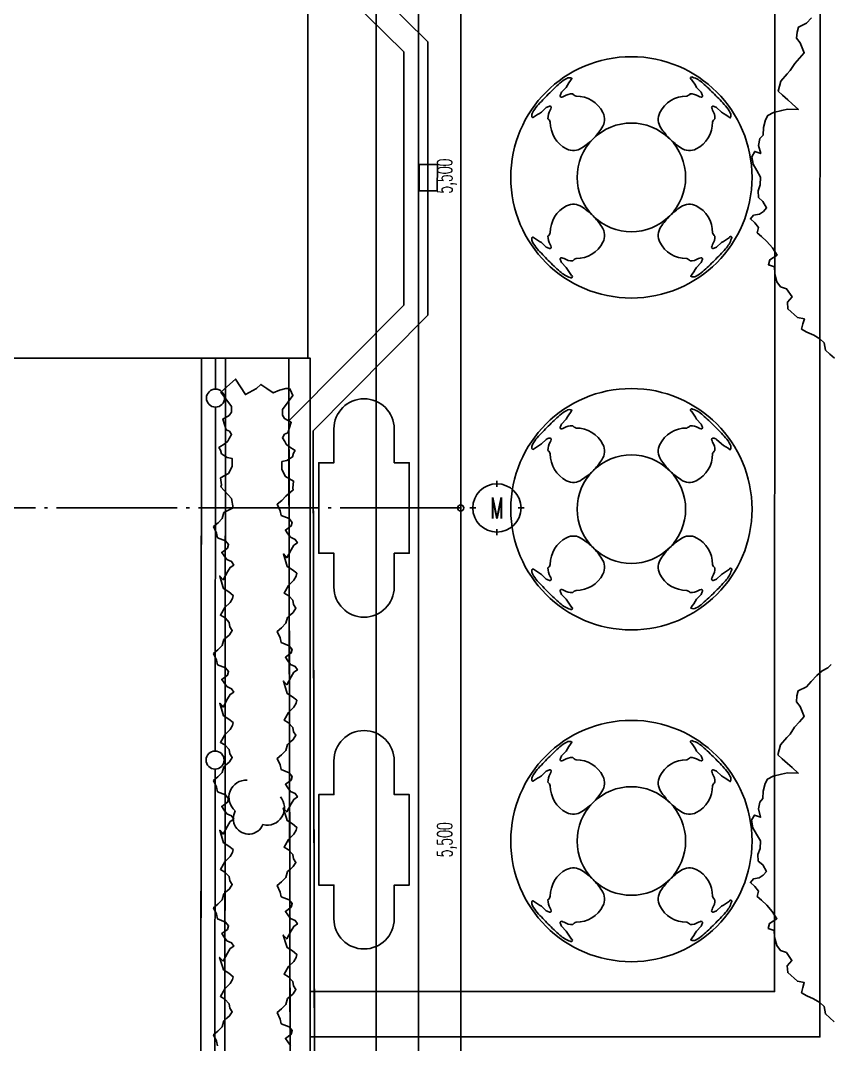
# Model space of a CAD drawing. Header units: millimetres. Extents: x -67913 to 128525, y -54442 to 63422.
# Drawn here: x 34050 to 40766, y 7203 to 15690 of the extents above; entities that cross this region are included whole.
import ezdxf
from ezdxf import colors
from ezdxf.entities.mleader import LeaderData, LeaderLine
from ezdxf.enums import TextEntityAlignment as Align
from ezdxf.math import Vec2, Vec3

# ---------------------------------------------------------------- set-up
doc = ezdxf.new("R2010")
doc.units = ezdxf.units.MM
doc.header["$LTSCALE"] = 500
doc.header["$PDMODE"] = 35
doc.linetypes.add('AXIS', pattern=[2.35, 2, -0.15, 0.05, -0.15])
doc.layers.get('0').update_dxf_attribs({"plot": 0})
for name, color, linetype in [('020KijnSn', 1, 'AXIS'), ('030KijnSp', 8, 'Continuous'), ('040KijunF', 7, 'Continuous'), ('090Gaikou', 5, 'Continuous'), ('292Kigo', 8, 'Continuous'), ('390Kigo', 8, 'Continuous')]:
    doc.layers.add(name, color=color, linetype=linetype)
doc.layers.add('HOJO', color=211, linetype='Continuous', plot=False)
doc.styles.add('Annotative', font='simplex.shx', dxfattribs={"width": 0.7, "bigfont": 'extfont2.shx'})
doc.styles.add('Dim', font='simplex.shx', dxfattribs={"width": 0.6, "bigfont": 'extfont2.shx'})
doc.styles.get("Standard").update_dxf_attribs({"font": 'simplex.shx', "width": 0.7, "bigfont": 'extfont2.shx'})
doc.dimstyles.new('PRO1-50', dxfattribs={"dimscale": 50, "dimtxt": 2.5, "dimasz": 1, "dimexe": 0.5, "dimexo": 0.5, "dimgap": 0.8, "dimtad": 1, "dimdec": 3, "dimdsep": 46, "dimlunit": 6, "dimtxsty": 'Dim', "dimblk": 'ORIGIN', "dimcen": 0, "dimadec": 3, "dimazin": 2, "dimtfac": 1, "dimtdec": 3, "dimtix": 1, "dimtmove": 2, "dimatfit": 3, "dimldrblk": 'ORIGIN', "dimfxl": 0, "dimarcsym": 0})

# ---------------------------------------------------------------- blocks, each defined once
blk = doc.blocks.new('通り芯記号')
at = {"layer": '040KijunF'}
for p, q in [((0, 3.5), (0, 4.5)), ((-4.5, 0), (-3.5, 0)), ((3.5, 0), (4.5, 0)), ((0, -4.5), (0, -3.5))]:
    blk.add_line(p, q, dxfattribs=at)
blk.add_circle((0, 0), 4, dxfattribs=at)
at = {"layer": '040KijunF', "width": 0.6}
blk.add_attdef('通り芯符号', text='', height=3.5, dxfattribs=at).set_placement((0, 0), align=Align.MIDDLE)
blk = doc.blocks.new('_Origin')
at = {"color": 0, "linetype": 'ByBlock', "lineweight": -2}
blk.add_line((0, 0), (-1, 0), dxfattribs=at)
blk.add_circle((0, 0), 0.5, dxfattribs=at)
blk = doc.blocks.new('*D131')
at = {"layer": '030KijnSp', "color": 0, "lineweight": -2, "transparency": 16777216}
blk.add_line((37700, 6200), (37700, 11600), dxfattribs=at)
at = {"layer": 'Defpoints', "color": 0, "transparency": 16777216}
for p in [(37700, 11650), (37700, 11650), (37700, 6150)]:
    blk.add_point(p, dxfattribs=at)
at = {"layer": '030KijnSp', "color": 0, "lineweight": -2, "transparency": 16777216, "xscale": 50, "yscale": 50, "zscale": 50}
for p, rotation in [((37700, 11650), 90), ((37700, 6150), 270)]:
    blk.add_blockref('_Origin', p, dxfattribs=dict(at, rotation=rotation))
at = {"layer": '030KijnSp', "color": 0, "transparency": 16777216, "insert": (37585.6, 8900), "char_height": 125, "attachment_point": 5, "rotation": 90, "style": 'Dim'}
blk.add_mtext('5,500', dxfattribs=at)
blk = doc.blocks.new('*D132')
at = {"layer": '030KijnSp', "color": 0, "lineweight": -2, "transparency": 16777216}
blk.add_line((37700, 11700), (37700, 17100), dxfattribs=at)
at = {"layer": 'Defpoints', "color": 0, "transparency": 16777216}
for p in [(37700, 17150), (37700, 17150), (37700, 11650)]:
    blk.add_point(p, dxfattribs=at)
at = {"layer": '030KijnSp', "color": 0, "lineweight": -2, "transparency": 16777216, "xscale": 50, "yscale": 50, "zscale": 50}
for p, rotation in [((37700, 17150), 90), ((37700, 11650), 270)]:
    blk.add_blockref('_Origin', p, dxfattribs=dict(at, rotation=rotation))
at = {"layer": '030KijnSp', "color": 0, "transparency": 16777216, "insert": (37585.6, 14400), "char_height": 125, "attachment_point": 5, "rotation": 90, "style": 'Dim'}
blk.add_mtext('5,500', dxfattribs=at)
blk = doc.blocks.new('建具記号')
at = {"color": 0, "linetype": 'ByBlock', "lineweight": -2, "transparency": 16777216}
for p, q in [((-5.29, 1.5), (5.29, 1.5)), ((-5.29, -1.5), (5.29, -1.5))]:
    blk.add_line(p, q, dxfattribs=at)
at = {"color": 7, "linetype": 'ByBlock', "lineweight": -2, "transparency": 16777216}
blk.add_circle((0, 0), 5.5, dxfattribs=at)
at = {"color": 0, "linetype": 'ByBlock', "lineweight": -2, "transparency": 16777216, "width": 0.6}
for tag, height, p in [('建具寸法・高さH', 1.9, (0, 3.5)), ('建具番号', 2, (0, 0)), ('基準高さから建具下枠の上端までの高さ', 1.9, (0, -3.5)), ('特記事項（電気錠等）', 1.9, (0, -7))]:
    blk.add_attdef(tag, text='', height=height, dxfattribs=at).set_placement(p, align=Align.MIDDLE)

msp = doc.modelspace()

# ---------------------------------------------------------------- linework, layer by layer
at = {"layer": '020KijnSn'}
msp.add_line((37700, 11650), (-4700, 11650), dxfattribs=at)
at = {"layer": '090Gaikou'}
for p, q in [((36468.4159, 16458.4838), (37427.5167, 15512.8231)), ((36268.562, 16374.669), (37227.5503, 15429.1194)), ((37427.5167, 15512.8231), (37428.4235, 13248.0522)), ((37227.5503, 15429.1194), (37228.3903, 13330.4939)), ((37355.9024, 14277.5963), (37356.4693, 14497.5954)), ((37356.4693, 14497.5954), (37506.469, 14497.2089)), ((37506.469, 14497.2089), (37505.9016, 14277.2097)), ((37505.9016, 14277.2097), (37355.9024, 14277.5963)), ((37228.3903, 13330.4939), (36275.678, 12371.7808)), ((37428.4235, 13248.0522), (36475.673, 12289.3006)), ((35536.1186, -2570.7529), (35550.2858, 12890.5459)), ((35536.1186, -2570.7529), (35550.2858, 12890.5459)), ((35667.3359, 12890.5201), (35667.0506, 12635.7444)), ((35736.3033, -2369.5023), (35750.2859, 12890.5018)), ((35666.8827, 12485.7445), (35663.6908, 9635.7461)), ((36275.678, 12371.7808), (36275.5035, 12371.6052)), ((36275.5035, 12371.6052), (36289.8732, 5371.6997)), ((36475.673, 12289.3006), (36489.7015, 5455.5397)), ((35663.5226, 9485.7464), (35660.3309, 6635.7483)), ((36451.569, 7642.8471), (36451.4863, 7267.8471))]:
    msp.add_line(p, q, dxfattribs=at)
for points in [[(40680.8393, 21511.9151), (40677.6988, 7266.9155), (36452.6989, 7267.847), (36450.9892, -487.1529), (39675.9891, -487.8639), (39675.9621, -610.3639), (39675.439, -2982.8638), (40680.439, -2983.0854), (40680.2736, -3733.0854), (43925.2736, -3733.8008), (43925.989, -488.8009), (41675.989, -488.3048), (41676.4862, 1766.6951), (43926.4861, 1766.1991), (43928.4141, 10511.1989), (41678.4142, 10511.6949), (41678.9113, 12766.6949), (43928.9113, 12766.1988), (43929.6267, 16011.1987)], [(37554.1038, 19140.1043), (37554.6268, 21512.6042), (40679.6268, 21511.9153), (40676.4862, 7266.9156), (36451.4863, 7267.8471), (36451.5409, 7515.3471), (36451.569, 7642.8471), (40301.5689, 7641.9983), (40303.3872, 15889.4981), (37553.3873, 15890.1044), (37553.8282, 17890.1043), (36453.8282, 17890.3468), (36454.1038, 19140.3468), (37554.1038, 19140.1043)], [(40798.3353, 12891.2985), (40761.5823, 12923.8598), (40724.8256, 12956.4243), (40714.1327, 13018.4152), (40677.3772, 13050.9787), (40626.7732, 13082.7151), (40569.6229, 13107.0723), (40526.352, 13132.262), (40537.7109, 13174.7161), (40549.0659, 13217.1389), (40492.7793, 13227.652), (40411.9129, 13299.2955), (40408.5642, 13354.745), (40447.64, 13398.8511), (40401.8447, 13465.6507), (40352.0809, 13483.5116), (40321.8382, 13523.4361), (40303.7712, 13591.9079), (40300.4126, 13647.351), (40250.6402, 13665.2218), (40261.9877, 13707.6361), (40322.2837, 13746.0882), (40283.8492, 13806.3796), (40238.91, 13859.307), (40194.7991, 13898.387), (40158.0461, 13930.9484), (40169.4146, 13973.3766), (40139.1461, 14013.2891), (40102.3931, 14045.8505), (40128.4432, 14075.2541), (40176.5451, 14085.1232), (40209.9569, 14108.0222), (40236.007, 14137.4258), (40204.9252, 14191.1878), (40168.1612, 14223.7588), (40164.804, 14279.2181), (40182.6741, 14328.9825), (40185.8165, 14391.8101), (40154.7445, 14445.5807), (40123.6838, 14499.3566), (40112.9736, 14561.328), (40138.1831, 14604.5748), (40187.9373, 14586.7202), (40169.8899, 14655.1921), (40180.4293, 14711.4837), (40206.488, 14740.8971), (40209.6141, 14803.7087), (40226.6404, 14867.3321), (40245.3449, 14903.261), (40292.6127, 14926.9978), (40361.0969, 14945.0495), (40409.1989, 14954.9163), (40499.714, 14953.4345), (40448.2671, 14999.0139), (40411.5019, 15031.586), (40367.408, 15070.6509), (40330.6367, 15103.2284), (40341.9672, 15145.6186), (40353.3331, 15188.0513), (40405.442, 15246.8683), (40431.5019, 15276.2829), (40469.7401, 15334.2576), (40508.7921, 15378.3369), (40547.8765, 15422.4527), (40515.1193, 15503.9762), (40484.8733, 15543.8602), (40488.8562, 15592.7905), (40500.2207, 15635.2461), (40567.8566, 15667.1542), (40606.941, 15711.27)], [(36475.673, 12289.3006), (36489.7015, 5455.5397), (37426.3285, 4532.0378), (37426.5454, 2237.308), (36480.1751, 1293.2634), (36473.1092, -2564.9173), (35536.1186, -2570.7529), (35550.2858, 12890.5459)], [(36289.1835, 7194.5433), (36267.6745, 7224.6827), (36246.7455, 7254.0092), (36293.1899, 7288.9961), (36302.7252, 7318.6547), (36278.3084, 7349.4089), (36211.6994, 7375.5709), (36202.0215, 7414.2023), (36178.4815, 7468.2362), (36215.262, 7498.5304), (36249.4336, 7534.8293), (36263.7589, 7583.9237), (36287.7818, 7604.5909), (36310.9772, 7624.5461), (36333.2617, 7659.7086), (36314.425, 7689.8412), (36306.8213, 7725.7811), (36273.342, 7763.8374), (36235.2452, 7785.5886), (36272.416, 7848.798), (36316.4537, 7892.3573), (36334.8055, 7925.5335), (36339.9615, 7949.7067), (36305.8395, 7978.9137), (36260.3817, 8006.7098), (36254.8137, 8025.1526), (36229.2445, 8109.8446), (36257.4738, 8078.2994), (36295.4035, 8145.0464), (36316.5066, 8182.1827), (36346.5351, 8202.249), (36327.7449, 8230.3677), (36289.2498, 8247.6004), (36267.7408, 8277.7398), (36246.8118, 8307.0663), (36293.2563, 8342.0532), (36302.7915, 8371.7118), (36278.3747, 8402.4659), (36211.7657, 8428.6279), (36202.0878, 8467.2593), (36178.5478, 8521.2932), (36215.3283, 8551.5874), (36249.4999, 8587.8864), (36263.8253, 8636.9807), (36287.8482, 8657.6479), (36311.0436, 8677.6032), (36333.328, 8712.7656), (36314.4913, 8742.8982), (36306.8876, 8778.8381), (36273.4083, 8816.8944), (36235.3115, 8838.6456), (36272.4823, 8901.8551), (36316.52, 8945.4144), (36334.8718, 8978.5905), (36340.0278, 9002.7637), (36305.9058, 9031.9708), (36260.4481, 9059.7669), (36254.88, 9078.2096), (36229.3108, 9162.9016), (36257.5401, 9131.3564), (36295.4698, 9198.1034), (36316.5729, 9235.2397), (36346.6014, 9255.306), (36327.8112, 9283.4248), (36289.3161, 9300.6574), (36267.8071, 9330.7968), (36246.8781, 9360.1233), (36293.3226, 9395.1102), (36302.8578, 9424.7688), (36278.441, 9455.523), (36211.8321, 9481.685), (36202.1541, 9520.3164), (36178.6141, 9574.3503), (36215.3946, 9604.6445), (36249.5662, 9640.9434), (36263.8916, 9690.0378), (36287.9145, 9710.705), (36311.1099, 9730.6602), (36333.3943, 9765.8227), (36314.5576, 9795.9553), (36306.9539, 9831.8952), (36273.4746, 9869.9515), (36235.3778, 9891.7027), (36272.5486, 9954.9121), (36316.5863, 9998.4714), (36334.9382, 10031.6476), (36340.0942, 10055.8208), (36305.9721, 10085.0278), (36260.5144, 10112.8239), (36254.9463, 10131.2667), (36229.3771, 10215.9587), (36257.6064, 10184.4135), (36295.5361, 10251.1605), (36316.6392, 10288.2968), (36346.6677, 10308.3631), (36327.8776, 10336.4818), (36289.3824, 10353.7145), (36267.8734, 10383.8539), (36246.9444, 10413.1804), (36293.3889, 10448.1673), (36302.9241, 10477.8259), (36278.5073, 10508.58), (36211.8984, 10534.742), (36202.2204, 10573.3734), (36178.6804, 10627.4073), (36215.4609, 10657.7015), (36249.6325, 10694.0005), (36263.9579, 10743.0948), (36287.9808, 10763.762), (36311.1762, 10783.7173), (36333.4606, 10818.8797), (36314.6239, 10849.0123), (36307.0203, 10884.9522), (36273.5409, 10923.0085), (36235.4441, 10944.7598), (36272.6149, 11007.9692), (36316.6526, 11051.5285), (36335.0045, 11084.7046), (36340.1605, 11108.8778), (36306.0384, 11138.0849), (36260.5807, 11165.881), (36255.0126, 11184.3237), (36229.4434, 11269.0157), (36257.6727, 11237.4705), (36295.6024, 11304.2175), (36316.7056, 11341.3538), (36346.734, 11361.4201), (36327.9439, 11389.5389), (36289.4488, 11406.7715), (36267.9397, 11436.9109), (36247.0107, 11466.2374), (36293.4552, 11501.2243), (36302.9904, 11530.8829), (36278.5736, 11561.6371), (36211.9647, 11587.7991), (36202.2867, 11626.4305), (36178.7467, 11680.4644), (36215.5272, 11710.7586), (36249.6988, 11747.0575), (36311.7683, 11799.8091), (36307.4049, 11815.172), (36314.1791, 11873.2664), (36247.8626, 11909.8698), (36217.7252, 11967.6025), (36217.4485, 12034.9963), (36257.9162, 12042.4158), (36289.227, 12062.6282), (36305.0869, 12072.8664), (36313.0105, 12104.2359), (36327.1398, 12125.0913), (36276.0901, 12159.6769), (36253.7191, 12178.4167), (36241.048, 12199.4605), (36221.2543, 12232.3332), (36239.5306, 12260.2942), (36266.8927, 12271.6465), (36294.6419, 12360.7741), (36239.459, 12391.2946), (36221.5371, 12418.7313), (36221.3444, 12465.6587), (36308.6653, 12581.1299), (36286.2463, 12631.7379), (36279.4234, 12640.0218), (36250.3492, 12639.9739), (36198.8614, 12626.4376), (36146.0251, 12603.5419), (36093.6177, 12639.7157), (36043.2991, 12674.4477), (36006.693, 12639.5725), (35915.185, 12589.8586), (35832.8291, 12717.8861), (35711.7111, 12609.5062), (35799.4005, 12491.7635), (35799.4005, 12444.8357), (35781.5914, 12417.3256), (35726.5343, 12386.5789), (35754.6492, 12297.5659), (35782.0577, 12286.3261), (35800.4486, 12258.4403), (35780.79, 12225.4866), (35768.2054, 12204.391), (35745.9116, 12185.5595), (35695.0043, 12150.7646), (35709.219, 12129.9674), (35717.2714, 12098.6306), (35733.1732, 12088.4576), (35764.5667, 12068.374), (35805.0646, 12061.1207), (35805.0646, 11993.7263), (35775.1644, 11935.8704), (35708.9988, 11898.995), (35716.0114, 11840.9289), (35711.7111, 11825.5483), (35798.792, 11728.2326), (35812.1116, 11651.8445), (35736.2028, 11611.9979), (35721.8774, 11562.9035), (35687.7058, 11526.6046), (35650.9253, 11496.3104), (35674.4653, 11442.2765), (35684.1433, 11403.6451), (35750.7522, 11377.4831), (35775.169, 11346.7289), (35765.6338, 11317.0704), (35719.1893, 11282.0835), (35740.1183, 11252.7569), (35761.6274, 11222.6176), (35800.1225, 11205.3849), (35818.9126, 11177.2661), (35788.8842, 11157.1999), (35767.781, 11120.0636), (35729.8513, 11053.3165), (35701.622, 11084.8618), (35727.1912, 11000.1697), (35732.7593, 10981.727), (35778.217, 10953.9309), (35812.3391, 10924.7238), (35807.1831, 10900.5506), (35788.8312, 10867.3745), (35744.7935, 10823.8152), (35707.6227, 10760.6058), (35745.7195, 10738.8546), (35779.1988, 10700.7983), (35786.8025, 10664.8583), (35805.6392, 10634.7258), (35783.3548, 10599.5633), (35760.1594, 10579.608), (35736.1365, 10558.9409), (35721.8111, 10509.8465), (35687.6395, 10473.5476), (35650.859, 10443.2533), (35674.399, 10389.2195), (35684.077, 10350.5881), (35750.6859, 10324.4261), (35775.1027, 10293.6719), (35765.5675, 10264.0133), (35719.123, 10229.0264), (35740.052, 10199.6999), (35761.561, 10169.5605), (35800.0561, 10152.3279), (35818.8463, 10124.2091), (35788.8178, 10104.1428), (35767.7147, 10067.0065), (35729.785, 10000.2595), (35701.5557, 10031.8047), (35727.1249, 9947.1127), (35732.693, 9928.6699), (35778.1507, 9900.8739), (35812.2728, 9871.6668), (35807.1168, 9847.4936), (35788.7649, 9814.3175), (35744.7272, 9770.7581), (35707.5564, 9707.5487), (35745.6532, 9685.7975), (35779.1325, 9647.7412), (35786.7362, 9611.8013), (35805.5729, 9581.6687), (35783.2885, 9546.5063), (35760.0931, 9526.551), (35736.0702, 9505.8838), (35721.7448, 9456.7894), (35687.5732, 9420.4905), (35650.7927, 9390.1963), (35674.3327, 9336.1624), (35684.0106, 9297.531), (35750.6196, 9271.369), (35775.0364, 9240.6148), (35765.5012, 9210.9563), (35719.0567, 9175.9694), (35739.9857, 9146.6428), (35761.4947, 9116.5035), (35799.9898, 9099.2708), (35818.78, 9071.152), (35788.7515, 9051.0858), (35767.6484, 9013.9495), (35729.7187, 8947.2024), (35701.4894, 8978.7477), (35727.0586, 8894.0556), (35732.6266, 8875.6129), (35778.0844, 8847.8168), (35812.2064, 8818.6097), (35807.0504, 8794.4365), (35788.6986, 8761.2604), (35744.6609, 8717.7011), (35707.4901, 8654.4917), (35745.5869, 8632.7405), (35779.0662, 8594.6842), (35786.6699, 8558.7442), (35805.5066, 8528.6117), (35783.2221, 8493.4492), (35760.0267, 8473.4939), (35736.0039, 8452.8268), (35721.6785, 8403.7324), (35687.5069, 8367.4335), (35650.7264, 8337.1392), (35674.2664, 8283.1054), (35683.9443, 8244.474), (35750.5533, 8218.312), (35774.9701, 8187.5578), (35765.4349, 8157.8992), (35718.9904, 8122.9123), (35739.9194, 8093.5858), (35761.4284, 8063.4464), (35799.9235, 8046.2138), (35818.7137, 8018.095), (35788.6852, 7998.0287), (35767.5821, 7960.8924), (35729.6524, 7894.1454), (35701.423, 7925.6906), (35726.9923, 7840.9986), (35732.5603, 7822.5558), (35778.0181, 7794.7598), (35812.1401, 7765.5527), (35806.9841, 7741.3795), (35788.6323, 7708.2034), (35744.5946, 7664.644), (35707.4238, 7601.4346), (35745.5206, 7579.6834), (35778.9999, 7541.6271), (35786.6036, 7505.6872), (35805.4403, 7475.5546), (35783.1558, 7440.3922), (35759.9604, 7420.4369), (35735.9375, 7399.7697), (35721.6122, 7350.6753), (35687.4406, 7314.3764), (35650.6601, 7284.0822), (35674.2001, 7230.0483), (35683.878, 7191.4169)], [(36275.678, 12371.7808), (36275.5035, 12371.6052), (36289.8732, 5371.6997), (37226.3365, 4448.3597), (37226.5374, 2320.2871), (36280.327, 1376.4021), (36273.4728, -2366.1568), (35736.3033, -2369.5023)], [(40797.1228, 7391.2986), (40760.3697, 7423.8599), (40723.6131, 7456.4245), (40712.9201, 7518.4154), (40676.1647, 7550.9788), (40625.5606, 7582.7152), (40568.4103, 7607.0724), (40525.1394, 7632.2621), (40536.4983, 7674.7162), (40547.8533, 7717.139), (40491.5667, 7727.6521), (40410.7003, 7799.2957), (40407.3517, 7854.7452), (40446.4274, 7898.8512), (40400.6321, 7965.6508), (40350.8683, 7983.5117), (40320.6257, 8023.4362), (40302.5587, 8091.908), (40299.2001, 8147.3511), (40249.4276, 8165.2219), (40260.7751, 8207.6362), (40321.0712, 8246.0883), (40282.6366, 8306.3797), (40237.6975, 8359.3071), (40193.5865, 8398.3872), (40156.8335, 8430.9485), (40168.202, 8473.3767), (40137.9336, 8513.2893), (40101.1805, 8545.8506), (40127.2307, 8575.2542), (40175.3325, 8585.1234), (40208.7443, 8608.0223), (40234.7944, 8637.426), (40203.7127, 8691.1879), (40166.9487, 8723.759), (40163.5914, 8779.2183), (40181.4615, 8828.9826), (40184.6039, 8891.8102), (40153.532, 8945.5808), (40122.4712, 8999.3567), (40111.761, 9061.3282), (40136.9706, 9104.575), (40186.7248, 9086.7203), (40168.6774, 9155.1922), (40179.2167, 9211.4838), (40205.2754, 9240.8972), (40208.4015, 9303.7088), (40225.4278, 9367.3322), (40244.1323, 9403.2611), (40291.4001, 9426.998), (40359.8843, 9445.0496), (40407.9863, 9454.9164), (40498.5014, 9453.4346), (40447.0545, 9499.014), (40410.2893, 9531.5861), (40366.1954, 9570.6511), (40329.4241, 9603.2286), (40340.7546, 9645.6188), (40352.1206, 9688.0514), (40404.2295, 9746.8684), (40430.2893, 9776.283), (40468.5275, 9834.2578), (40507.5796, 9878.3371), (40546.6639, 9922.4529), (40513.9067, 10003.9763), (40483.6608, 10043.8603), (40487.6436, 10092.7906), (40499.0081, 10135.2462), (40566.6441, 10167.1544), (40605.7284, 10211.2701), (40651.3089, 10262.7183), (40697.7199, 10300.2997), (40744.9915, 10324.031), (40771.0513, 10353.4456)]]:
    msp.add_lwpolyline(points, dxfattribs=at)
for points in [[(36433.3873, 15890.3513), (33150, 15891.092), (33150, 12891.0919), (36432.7259, 12890.3514)], [(36483.3873, 15890.3403), (40303.3872, 15889.4981), (40301.5689, 7641.9983), (36451.569, 7642.8471), (36452.7259, 12890.3469), (36432.7259, 12890.3514), (36433.3807, 15860.3513), (36483.3807, 15860.3403), (36483.3873, 15890.3403)], [(35750.2859, 12890.5018), (36274.627, 12890.037), (36274.627, 12890.037), (36274.627, 12890.037), (36289.8732, 5371.6997), (36289.8732, 5371.6997), (36280.327, 1376.4021), (36280.327, 1376.4021), (36273.4728, -2366.1568), (35736.3033, -2369.5023)]]:
    msp.add_lwpolyline(points, close=True, dxfattribs=at)
for points in [[(39707.3254, 15169.694, -0.018751404), (39803.7134, 15078.482, -0.018751404), (39894.9253, 14982.0941, -0.082259363), (39933.6203, 14925.7562, -0.298106744), (39934.6143, 14882.3787, 0.017352218), (39861.0921, 14930.4647), (39820.6259, 14968.5237, 0.063583714), (39793.0004, 14979.3688, 0.541574976), (39780.5105, 14967.5333, 0.062594804), (39787.9842, 14946.5224, -0.15893301), (39806.5677, 14876.26, 0.138590823), (39787.4444, 14848.0827, -0.287380721), (39652.5055, 14625.8835, -0.286217662), (39525.1797, 14634.9685, -0.049883973), (39433.1894, 14707.9581, -0.198912367), (39564.9914, 14389.76, -0.198912367), (39433.1894, 14071.562, -0.049883973), (39525.1797, 14144.5516, -0.286217662), (39652.5055, 14153.6366, -0.287380721), (39787.4444, 13931.4373, 0.138590823), (39806.5677, 13903.2601, -0.15893301), (39787.9842, 13832.9977, 0.062594804), (39780.5105, 13811.9867, 0.541574976), (39793.0004, 13800.1513, 0.063583714), (39820.6259, 13810.9964), (39861.0921, 13849.0554, 0.015560597), (39927.1811, 13891.9426, -1.352979608), (39944.6733, 13882.8425, -0.119867392), (39894.9253, 13797.426, -0.018751404), (39803.7134, 13701.038, -0.018751404), (39707.3254, 13609.8261, -0.082259363), (39650.9875, 13571.1311, -0.298106744), (39607.61, 13570.1371, 0.017352218), (39655.696, 13643.6593), (39693.755, 13684.1255, 0.063583714), (39704.6001, 13711.751, 0.541574975), (39692.7647, 13724.2409, 0.062594804), (39671.7537, 13716.7672, -0.15893301), (39601.4913, 13698.1837, 0.138590823), (39573.3141, 13717.307, -0.287380721), (39351.1148, 13852.2459, -0.286217662), (39360.1998, 13979.5717, -0.049883973), (39433.1894, 14071.562, -0.414213562), (38796.7933, 14071.562, -0.049883973), (38869.7829, 13979.5717, -0.286217662), (38878.8679, 13852.2459, -0.287380721), (38656.6687, 13717.307, 0.138590823), (38628.4914, 13698.1837, -0.15893301), (38558.229, 13716.7672, 0.062594804), (38537.2181, 13724.2409, 0.541574978), (38525.3826, 13711.751, 0.063583714), (38536.2277, 13684.1255), (38574.2867, 13643.6593, 0.015560597), (38617.1739, 13577.5703, -1.352979608), (38608.0738, 13560.0781, -0.119867392), (38522.6573, 13609.8261, -0.018751404), (38426.2694, 13701.038, -0.018751404), (38335.0574, 13797.426, -0.082259363), (38296.3624, 13853.7639, -0.216106453), (38290.6112, 13885.9755, -0.682658986), (38302.8017, 13891.9426, 0.015560597), (38368.8906, 13849.0554), (38409.3568, 13810.9964, 0.063583714), (38436.9823, 13800.1513, 0.541574975), (38449.4722, 13811.9867, 0.062594804), (38441.9986, 13832.9977, -0.15893301), (38423.4151, 13903.2601, 0.138590823), (38442.5383, 13931.4373, -0.287380721), (38577.4772, 14153.6366, -0.286217662), (38704.803, 14144.5516, -0.049883973), (38796.7933, 14071.562, -0.198912367), (38664.9914, 14389.76, -0.198912367), (38796.7933, 14707.9581, -0.049883973), (38704.803, 14634.9685, -0.286217662), (38577.4772, 14625.8835, -0.287380721), (38442.5383, 14848.0827, 0.138590823), (38423.4151, 14876.26, -0.15893301), (38441.9986, 14946.5224, 0.062594804), (38449.4722, 14967.5333, 0.541574975), (38436.9823, 14979.3688, 0.063583714), (38409.3568, 14968.5237), (38368.8906, 14930.4647, 0.015560597), (38302.8017, 14887.5775, -0.682658985), (38290.6112, 14893.5446, -0.216106453), (38296.3624, 14925.7562, -0.082259363), (38335.0574, 14982.0941, -0.018751404), (38426.2694, 15078.482, -0.018751404), (38522.6573, 15169.694, -0.082259363), (38578.9952, 15208.389, -0.298106744), (38622.3727, 15209.383, 0.017352218), (38574.2867, 15135.8608), (38536.2277, 15095.3946, 0.063583714), (38525.3826, 15067.7691, 0.541574976), (38537.2181, 15055.2792, 0.062594804), (38558.229, 15062.7528, -0.15893301), (38628.4914, 15081.3363, 0.138590823), (38656.6687, 15062.2131, -0.287380721), (38878.8679, 14927.2742, -0.286217662), (38869.7829, 14799.9484, -0.049883973), (38796.7933, 14707.9581, -0.414213562), (39433.1894, 14707.9581, -0.049883973), (39360.1998, 14799.9484, -0.286217662), (39351.1148, 14927.2742, -0.287380721), (39573.3141, 15062.2131, 0.138590823), (39601.4913, 15081.3363, -0.15893301), (39671.7537, 15062.7528, 0.062594804), (39692.7647, 15055.2792, 0.541574975), (39704.6001, 15067.7691, 0.063583714), (39693.755, 15095.3946), (39655.696, 15135.8608, 0.015560597), (39612.8088, 15201.9498, -1.352979608), (39621.9089, 15219.442, -0.119867392), (39707.3254, 15169.694, -0.018751404)], [(37148.3015, 12305.0001), (37148.3015, 12025.0001), (37273.3015, 12025.0001), (37273.3015, 11275.0001), (37148.3015, 11275.0001), (37148.3015, 10995.0001, -1), (36648.3015, 10995.0001), (36648.3015, 11275.0001), (36523.3015, 11275.0001), (36523.3015, 12025.0001), (36648.3015, 12025.0001), (36648.3015, 12305.0001, -1), (37148.3015, 12305.0001)], [(39621.9089, 12469.4419, -0.119867392), (39707.3254, 12419.6939, -0.018751404), (39803.7134, 12328.482, -0.018751404), (39894.9253, 12232.094, -0.082259363), (39933.6203, 12175.7561, -0.298106744), (39934.6143, 12132.3786, 0.017352218), (39861.0921, 12180.4646), (39820.6259, 12218.5237, 0.063583714), (39793.0004, 12229.3687, 0.541574976), (39780.5105, 12217.5333, 0.062594804), (39787.9842, 12196.5223, -0.15893301), (39806.5677, 12126.26, 0.138590823), (39787.4444, 12098.0827, -0.287380721), (39652.5055, 11875.8835, -0.286217662), (39525.1797, 11884.9684, -0.049883973), (39433.1894, 11957.958, -0.198912367), (39564.9914, 11639.76, -0.198912367), (39433.1894, 11321.5619, -0.049883973), (39525.1797, 11394.5515, -0.286217662), (39652.5055, 11403.6365, -0.287380721), (39787.4444, 11181.4373, 0.138590823), (39806.5677, 11153.26, -0.15893301), (39787.9842, 11082.9976, 0.062594804), (39780.5105, 11061.9867, 0.541574976), (39793.0004, 11050.1513, 0.063583714), (39820.6259, 11060.9963), (39861.0921, 11099.0553, 0.015560597), (39927.1811, 11141.9425, -1.352979608), (39944.6733, 11132.8424, -0.119867392), (39894.9253, 11047.426, -0.018751404), (39803.7134, 10951.038, -0.018751404), (39707.3254, 10859.826, -0.082259363), (39650.9875, 10821.131, -0.298106744), (39607.61, 10820.137, 0.017352218), (39655.696, 10893.6592), (39693.755, 10934.1254, 0.063583714), (39704.6001, 10961.7509, 0.541574976), (39692.7647, 10974.2408, 0.062594804), (39671.7537, 10966.7672, -0.15893301), (39601.4913, 10948.1837, 0.138590823), (39573.3141, 10967.3069, -0.287380721), (39351.1148, 11102.2458, -0.286217662), (39360.1998, 11229.5716, -0.049883973), (39433.1894, 11321.5619, -0.414213562), (38796.7933, 11321.5619, -0.049883973), (38869.7829, 11229.5716, -0.286217662), (38878.8679, 11102.2458, -0.287380721), (38656.6687, 10967.3069, 0.138590823), (38628.4914, 10948.1837, -0.15893301), (38558.229, 10966.7672, 0.062594804), (38537.2181, 10974.2408, 0.541574979), (38525.3826, 10961.7509, 0.063583714), (38536.2277, 10934.1254), (38574.2867, 10893.6592, 0.015560597), (38617.1739, 10827.5703, -1.352979608), (38608.0738, 10810.078, -0.119867392), (38522.6573, 10859.826, -0.018751404), (38426.2694, 10951.038, -0.018751404), (38335.0574, 11047.426, -0.082259363), (38296.3624, 11103.7638, -0.216106453), (38290.6112, 11135.9755, -0.682658986), (38302.8017, 11141.9425, 0.015560597), (38368.8906, 11099.0553), (38409.3568, 11060.9963, 0.063583714), (38436.9823, 11050.1513, 0.541574975), (38449.4722, 11061.9867, 0.062594804), (38441.9986, 11082.9976, -0.15893301), (38423.4151, 11153.26, 0.138590823), (38442.5383, 11181.4373, -0.287380721), (38577.4772, 11403.6365, -0.286217662), (38704.803, 11394.5515, -0.049883973), (38796.7933, 11321.5619, -0.198912367), (38664.9914, 11639.76, -0.198912367), (38796.7933, 11957.958, -0.049883973), (38704.803, 11884.9684, -0.286217662), (38577.4772, 11875.8835, -0.287380721), (38442.5383, 12098.0827, 0.138590823), (38423.4151, 12126.26, -0.15893301), (38441.9986, 12196.5223, 0.062594804), (38449.4722, 12217.5333, 0.541574977), (38436.9823, 12229.3687, 0.063583714), (38409.3568, 12218.5237), (38368.8906, 12180.4646, 0.015560597), (38302.8017, 12137.5774, -0.682658985), (38290.6112, 12143.5445, -0.216106453), (38296.3624, 12175.7561, -0.082259363), (38335.0574, 12232.094, -0.018751404), (38426.2694, 12328.482, -0.018751404), (38522.6573, 12419.6939, -0.082259363), (38578.9952, 12458.3889, -0.298106744), (38622.3727, 12459.3829, 0.017352218), (38574.2867, 12385.8607), (38536.2277, 12345.3945, 0.063583714), (38525.3826, 12317.769, 0.541574975), (38537.2181, 12305.2791, 0.062594804), (38558.229, 12312.7528, -0.15893301), (38628.4914, 12331.3363, 0.138590823), (38656.6687, 12312.213, -0.287380721), (38878.8679, 12177.2741, -0.286217662), (38869.7829, 12049.9484, -0.049883973), (38796.7933, 11957.958, -0.414213562), (39433.1894, 11957.958, -0.049883973), (39360.1998, 12049.9484, -0.286217662), (39351.1148, 12177.2741, -0.287380721), (39573.3141, 12312.213, 0.138590823), (39601.4913, 12331.3363, -0.15893301), (39671.7537, 12312.7528, 0.062594804), (39692.7647, 12305.2791, 0.541574978), (39704.6001, 12317.769, 0.063583714), (39693.755, 12345.3945), (39655.696, 12385.8607, 0.015560597), (39612.8088, 12451.9497, -1.352979608), (39621.9089, 12469.4419, -0.119867392)], [(37148.3015, 9555.0001), (37148.3015, 9275.0001), (37273.3015, 9275.0001), (37273.3015, 8525.0001), (37148.3015, 8525.0001), (37148.3015, 8245.0001, -1), (36648.3015, 8245.0001), (36648.3015, 8525.0001), (36523.3015, 8525.0001), (36523.3015, 9275.0001), (36648.3015, 9275.0001), (36648.3015, 9555.0001, -1), (37148.3015, 9555.0001)], [(39621.9089, 9719.4419, -0.119867392), (39707.3254, 9669.6938, -0.018751404), (39803.7134, 9578.4819, -0.018751404), (39894.9253, 9482.0939, -0.082259363), (39933.6203, 9425.7561, -0.298106744), (39934.6143, 9382.3785, 0.017352218), (39861.0921, 9430.4646), (39820.6259, 9468.5236, 0.063583714), (39793.0004, 9479.3686, 0.541574977), (39780.5105, 9467.5332, 0.062594804), (39787.9842, 9446.5223, -0.15893301), (39806.5677, 9376.2599, 0.138590823), (39787.4444, 9348.0826, -0.287380721), (39652.5055, 9125.8834, -0.286217662), (39525.1797, 9134.9684, -0.049883973), (39433.1894, 9207.958, -0.198912367), (39564.9914, 8889.7599, -0.198912367), (39433.1894, 8571.5619, -0.049883973), (39525.1797, 8644.5515, -0.286217662), (39652.5055, 8653.6364, -0.287380721), (39787.4444, 8431.4372, 0.138590823), (39806.5677, 8403.2599, -0.15893301), (39787.9842, 8332.9976, 0.062594804), (39780.5105, 8311.9866, 0.541574972), (39793.0004, 8300.1512, 0.063583714), (39820.6259, 8310.9962), (39861.0921, 8349.0552, 0.015560597), (39927.1811, 8391.9425, -1.352979608), (39944.6733, 8382.8424, -0.119867392), (39894.9253, 8297.4259, -0.018751404), (39803.7134, 8201.0379, -0.018751404), (39707.3254, 8109.826, -0.082259363), (39650.9875, 8071.131, -0.298106744), (39607.61, 8070.137, 0.017352218), (39655.696, 8143.6591), (39693.755, 8184.1253, 0.063583714), (39704.6001, 8211.7509, 0.541574972), (39692.7647, 8224.2408, 0.062594804), (39671.7537, 8216.7671, -0.15893301), (39601.4913, 8198.1836, 0.138590823), (39573.3141, 8217.3068, -0.287380721), (39351.1148, 8352.2457, -0.286217662), (39360.1998, 8479.5715, -0.049883973), (39433.1894, 8571.5619, -0.414213562), (38796.7933, 8571.5619, -0.049883973), (38869.7829, 8479.5715, -0.286217662), (38878.8679, 8352.2457, -0.287380721), (38656.6687, 8217.3068, 0.138590823), (38628.4914, 8198.1836, -0.15893301), (38558.229, 8216.7671, 0.062594804), (38537.2181, 8224.2408, 0.541574974), (38525.3826, 8211.7509, 0.063583714), (38536.2277, 8184.1253), (38574.2867, 8143.6591, 0.015560597), (38617.1739, 8077.5702, -1.352979608), (38608.0738, 8060.078, -0.119867392), (38522.6573, 8109.826, -0.018751404), (38426.2694, 8201.0379, -0.018751404), (38335.0574, 8297.4259, -0.082259363), (38296.3624, 8353.7638, -0.216106453), (38290.6112, 8385.9754, -0.682658986), (38302.8017, 8391.9425, 0.015560597), (38368.8906, 8349.0552), (38409.3568, 8310.9962, 0.063583714), (38436.9823, 8300.1512, 0.541574975), (38449.4722, 8311.9866, 0.062594804), (38441.9986, 8332.9976, -0.15893301), (38423.4151, 8403.2599, 0.138590823), (38442.5383, 8431.4372, -0.287380721), (38577.4772, 8653.6364, -0.286217662), (38704.803, 8644.5515, -0.049883973), (38796.7933, 8571.5619, -0.198912367), (38664.9914, 8889.7599, -0.198912367), (38796.7933, 9207.958, -0.049883973), (38704.803, 9134.9684, -0.286217662), (38577.4772, 9125.8834, -0.287380721), (38442.5383, 9348.0826, 0.138590823), (38423.4151, 9376.2599, -0.15893301), (38441.9986, 9446.5223, 0.062594804), (38449.4722, 9467.5332, 0.541574971), (38436.9823, 9479.3686, 0.063583714), (38409.3568, 9468.5236), (38368.8906, 9430.4646, 0.015560597), (38302.8017, 9387.5774, -0.682658985), (38290.6112, 9393.5444, -0.216106453), (38296.3624, 9425.7561, -0.082259363), (38335.0574, 9482.0939, -0.018751404), (38426.2694, 9578.4819, -0.018751404), (38522.6573, 9669.6938, -0.082259363), (38578.9952, 9708.3888, -0.298106744), (38622.3727, 9709.3829, 0.017352218), (38574.2867, 9635.8607), (38536.2277, 9595.3945, 0.063583714), (38525.3826, 9567.7689, 0.541574974), (38537.2181, 9555.2791, 0.062594804), (38558.229, 9562.7527, -0.15893301), (38628.4914, 9581.3362, 0.138590823), (38656.6687, 9562.213, -0.287380721), (38878.8679, 9427.2741, -0.286217662), (38869.7829, 9299.9483, -0.049883973), (38796.7933, 9207.958, -0.414213562), (39433.1894, 9207.958, -0.049883973), (39360.1998, 9299.9483, -0.286217662), (39351.1148, 9427.2741, -0.287380721), (39573.3141, 9562.213, 0.138590823), (39601.4913, 9581.3362, -0.15893301), (39671.7537, 9562.7527, 0.062594804), (39692.7647, 9555.2791, 0.541574979), (39704.6001, 9567.7689, 0.063583714), (39693.755, 9595.3945), (39655.696, 9635.8607, 0.015560597), (39612.8088, 9701.9496, -1.352979608), (39621.9089, 9719.4419, -0.119867392)]]:
    msp.add_lwpolyline(points, format="xyb", close=True, dxfattribs=at)
for centre, radius in [((39114.9914, 14389.76), 1000), ((35666.9666, 12560.7443), 75), ((39114.9914, 11639.76), 1000), ((39114.9914, 8889.7599), 1000), ((35663.6066, 9560.7465), 75)]:
    msp.add_circle(centre, radius, dxfattribs=at)
for centre, radius, start, end in [((35922.0967, 9251.0319), 143.6961, 86.91095748, 230.74439486), ((36094.5202, 9164.9241), 143.6961, 256.18079101, 40.0142284), ((35942.2137, 9075.6289), 128.2353, 149.99118376, 336.93400212)]:
    msp.add_arc(centre, radius, start, end, dxfattribs=at)
at = {"layer": 'HOJO'}
for points in [[(-4700, -23200), (37700, -23200), (37700, 37470), (-4700, 37470)], [(-4350, -22850), (37350, -22850), (37350, 37120), (-4350, 37120)], [(-4000, -22500), (37000, -22500), (37000, 36770), (-4000, 36770)]]:
    msp.add_lwpolyline(points, close=True, dxfattribs=at)

# ---------------------------------------------------------------- block references
at = {"layer": '040KijunF'}
ref = msp.add_blockref('通り芯記号', (38000, 11650), dxfattribs=dict(at, xscale=-50, yscale=50, zscale=50))
ref.add_attrib('通り芯符号', 'M', dxfattribs={"height": 175, "width": 0.6}).set_placement((38000, 11650), align=Align.MIDDLE)

# ---------------------------------------------------------------- dimensions: what is measured, and where the dimension line sits
at = {"layer": '030KijnSp'}
for base, p1, p2, picture, middle in [((37700, 17150), (37700, 11650), (37700, 17150), '*D132', (37585.5952, 14400)), ((37700, 11650), (37700, 6150), (37700, 11650), '*D131', (37585.5952, 8900))]:
    dim = msp.add_linear_dim(base=base, p1=p1, p2=p2, angle=90, dimstyle='PRO1-50', dxfattribs=at)
    dim.commit()
    dim.dimension.update_dxf_attribs({"geometry": picture, "text_midpoint": middle})

# ---------------------------------------------------------------- leaders
at = {"layer": '292Kigo'}
ml = msp.add_multileader_block('Standard', dxfattribs=at)
ml.set_content('建具記号', color=256, scale=50)
ml.set_attribute('建具寸法・高さH', '2,150', width=0)
ml.set_attribute('建具番号', '既ALD-1', width=0)
ml.set_attribute('基準高さから建具下枠の上端までの高さ', '±0', width=0)
ml.set_attribute('特記事項（電気錠等）', '', width=0)
ml.set_leader_properties()
ml.build(insert=Vec2(0, 0))
ml.multileader.update_dxf_attribs({"has_dogleg": 0, "dogleg_length": 2, "arrow_head_size": 100, "block_connection_type": 1})
ctx = ml.context
ctx.base_point, ctx.char_height, ctx.arrow_head_size, ctx.landing_gap_size, ctx.plane_origin, ctx.plane_x_axis, ctx.plane_y_axis = Vec3(84209.6088, 29625), 125, 100, 100, Vec3(84209.6088, 26375), Vec3(0, 1), Vec3(-1, 0)
ctx.attachment_type = 1
notes = []
notes.append((ctx, [(0, (0, 0, 0), (0, 0), (1, 0), 1, [])]))
ctx.block.insert, ctx.block.rotation = Vec3(84209.6088, 29625), 1.570796327
ml = msp.add_multileader_block('Standard', dxfattribs=at)
ml.set_content('建具記号', color=256, scale=50)
ml.set_attribute('建具寸法・高さH', '700+975', width=0)
ml.set_attribute('建具番号', '既開口', width=0)
ml.set_attribute('基準高さから建具下枠の上端までの高さ', '+750', width=0)
ml.set_attribute('特記事項（電気錠等）', '', width=0)
ml.set_leader_properties()
ml.build(insert=Vec2(0, 0))
ml.multileader.update_dxf_attribs({"has_dogleg": 0, "dogleg_length": 2, "arrow_head_size": 100, "block_connection_type": 1})
ctx = ml.context
ctx.base_point, ctx.char_height, ctx.arrow_head_size, ctx.landing_gap_size, ctx.plane_origin, ctx.plane_x_axis, ctx.plane_y_axis = Vec3(100259.6088, 23752.5009), 125, 100, 100, Vec3(99377.3762, 20237.077), Vec3(0, 1), Vec3(-1, 0)
ctx.attachment_type = 1
notes.append((ctx, [(0, (0, 0, 0), (0, 0), (1, 0), 1, [])]))
ctx.block.insert, ctx.block.rotation = Vec3(100259.6088, 23752.5009), 1.570796327
ml = msp.add_multileader_block('Standard', dxfattribs=at)
ml.set_content('建具記号', color=256, scale=50)
ml.set_attribute('建具寸法・高さH', '1,150+600', width=0)
ml.set_attribute('建具番号', '開口', width=0)
ml.set_attribute('基準高さから建具下枠の上端までの高さ', '+750', width=0)
ml.set_attribute('特記事項（電気錠等）', '', width=0)
ml.set_leader_properties()
ml.build(insert=Vec2(0, 0))
ml.multileader.update_dxf_attribs({"has_dogleg": 0, "dogleg_length": 2, "arrow_head_size": 100, "block_connection_type": 1})
ctx = ml.context
ctx.base_point, ctx.char_height, ctx.arrow_head_size, ctx.landing_gap_size, ctx.plane_origin, ctx.plane_x_axis, ctx.plane_y_axis = Vec3(100509.6088, 18900), 125, 100, 100, Vec3(99627.3762, 15384.5762), Vec3(0, 1), Vec3(-1, 0)
ctx.attachment_type = 1
notes.append((ctx, [(0, (0, 0, 0), (0, 0), (1, 0), 1, [])]))
ctx.block.insert, ctx.block.rotation = Vec3(100509.6088, 18900), 1.570796327
ml = msp.add_multileader_block('Standard', dxfattribs=at)
ml.set_content('建具記号', color=256, scale=50)
ml.set_attribute('建具寸法・高さH', '1,150+600', width=0)
ml.set_attribute('建具番号', '開口', width=0)
ml.set_attribute('基準高さから建具下枠の上端までの高さ', '+750', width=0)
ml.set_attribute('特記事項（電気錠等）', '', width=0)
ml.set_leader_properties()
ml.build(insert=Vec2(0, 0))
ml.multileader.update_dxf_attribs({"has_dogleg": 0, "dogleg_length": 2, "arrow_head_size": 100, "block_connection_type": 1})
ctx = ml.context
ctx.base_point, ctx.char_height, ctx.arrow_head_size, ctx.landing_gap_size, ctx.plane_origin, ctx.plane_x_axis, ctx.plane_y_axis = Vec3(100509.6088, 14400), 125, 100, 100, Vec3(99627.3762, 10884.5762), Vec3(0, 1), Vec3(-1, 0)
ctx.attachment_type = 1
notes.append((ctx, [(0, (0, 0, 0), (0, 0), (1, 0), 1, [])]))
ctx.block.insert, ctx.block.rotation = Vec3(100509.6088, 14400), 1.570796327
ml = msp.add_multileader_block('Standard', dxfattribs=at)
ml.set_content('建具記号', color=256, scale=50)
ml.set_attribute('建具寸法・高さH', '1,200', width=0)
ml.set_attribute('建具番号', '既開口', width=0)
ml.set_attribute('基準高さから建具下枠の上端までの高さ', '+800', width=0)
ml.set_attribute('特記事項（電気錠等）', '', width=0)
ml.set_leader_properties()
ml.build(insert=Vec2(0, 0))
ml.multileader.update_dxf_attribs({"has_dogleg": 0, "dogleg_length": 2, "arrow_head_size": 100, "block_connection_type": 1})
ctx = ml.context
ctx.base_point, ctx.char_height, ctx.arrow_head_size, ctx.landing_gap_size, ctx.plane_origin, ctx.plane_x_axis, ctx.plane_y_axis = Vec3(86838.2163, 10610), 125, 100, 100, Vec3(85955.9837, 7094.5762), Vec3(0, 1), Vec3(-1, 0)
ctx.attachment_type = 1
notes.append((ctx, [(0, (0, 0, 0), (0, 0), (1, 0), 1, [])]))
ctx.block.insert, ctx.block.rotation = Vec3(86838.2163, 10610), 1.570796327
at = {"layer": '390Kigo'}
ml = msp.add_multileader_mtext('Standard', dxfattribs=at)
ml.set_content('下膳口\\P▼', color=256, style='Annotative')
ml.set_leader_properties()
ml.build(insert=Vec2(0, 0))
ml.multileader.update_dxf_attribs({"dogleg_length": 2, "arrow_head_size": 100})
ctx = ml.context
ctx.base_point, ctx.char_height, ctx.arrow_head_size, ctx.landing_gap_size, ctx.plane_origin, ctx.plane_x_axis, ctx.plane_y_axis = Vec3(87325.5752, 23752.5), 125, 100, 50, Vec3(85752.0635, 29067.9322), Vec3(0, 1), Vec3(-1, 0)
ctx.text_align_type = 1
notes.append((ctx, [(0, (0, 0, 0), (0, 0), (1, 0), 1, [])]))
ctx.mtext.insert, ctx.mtext.text_direction, ctx.mtext.defined_height, ctx.mtext.alignment, ctx.mtext.line_spacing_factor, ctx.mtext.flow_direction = Vec3(87263.0752, 23945.4167), Vec3(0, 1), 55.8756, 2, 0.84, 5
ml = msp.add_multileader_mtext('Standard', dxfattribs=at)
ml.set_content('▲\\P下膳口', color=256, style='Annotative')
ml.set_leader_properties()
ml.build(insert=Vec2(0, 0))
ml.multileader.update_dxf_attribs({"dogleg_length": 2, "arrow_head_size": 100})
ctx = ml.context
ctx.base_point, ctx.char_height, ctx.arrow_head_size, ctx.landing_gap_size, ctx.plane_origin, ctx.plane_x_axis, ctx.plane_y_axis = Vec3(99652.0165, 23559.5842), 125, 100, 50, Vec3(98273.2511, 28875.0164), Vec3(0, 1), Vec3(-1, 0)
ctx.text_align_type = 1
notes.append((ctx, [(0, (0, 0, 0), (0, 0), (1, 0), 1, [])]))
ctx.mtext.insert, ctx.mtext.text_direction, ctx.mtext.defined_height, ctx.mtext.alignment, ctx.mtext.line_spacing_factor, ctx.mtext.flow_direction = Vec3(99589.5165, 23752.5009), Vec3(0, 1), 55.8756, 2, 0.72, 5
ml = msp.add_multileader_mtext('Standard', dxfattribs=at)
ml.set_content('▲\\P従業員出入口', color=256, style='Annotative')
ml.set_leader_properties()
ml.build(insert=Vec2(0, 0))
ml.multileader.update_dxf_attribs({"dogleg_length": 2, "arrow_head_size": 100})
ctx = ml.context
ctx.base_point, ctx.char_height, ctx.arrow_head_size, ctx.landing_gap_size, ctx.plane_origin, ctx.plane_x_axis, ctx.plane_y_axis = Vec3(99534.0165, 21449.5833), 125, 100, 50, Vec3(98155.2511, 26922.5156), Vec3(0, 1), Vec3(-1, 0)
ctx.text_align_type = 1
notes.append((ctx, [(0, (0, 0, 0), (0, 0), (1, 0), 1, [])]))
ctx.mtext.insert, ctx.mtext.text_direction, ctx.mtext.defined_height, ctx.mtext.alignment, ctx.mtext.line_spacing_factor, ctx.mtext.flow_direction = Vec3(99471.5165, 21800), Vec3(0, 1), 55.8756, 2, 0.72, 5
ml = msp.add_multileader_mtext('Standard', dxfattribs=at)
ml.set_content('給茶機', color=256, style='Annotative')
ml.set_leader_properties()
ml.build(insert=Vec2(0, 0))
ml.multileader.update_dxf_attribs({"dogleg_length": 2, "arrow_head_size": 100})
ctx = ml.context
ctx.base_point, ctx.char_height, ctx.arrow_head_size, ctx.landing_gap_size, ctx.plane_origin, ctx.plane_x_axis, ctx.plane_y_axis = Vec3(99279.6088, 19372.844), 125, 100, 50, Vec3(97680.4433, 24814.0581), Vec3(0, 1), Vec3(-1, 0)
ctx.text_align_type = 1
notes.append((ctx, [(0, (0, 0, 0), (0, 0), (1, 0), 1, [])]))
ctx.mtext.insert, ctx.mtext.text_direction, ctx.mtext.defined_height, ctx.mtext.alignment, ctx.mtext.line_spacing_factor, ctx.mtext.flow_direction = Vec3(99217.1088, 19568.6773), Vec3(0, 1), 55.8756, 2, 0.84, 5
ml = msp.add_multileader_mtext('Standard', dxfattribs=at)
ml.set_content('調味料\\Pカトラリー', color=256, style='Annotative')
ml.set_leader_properties()
ml.build(insert=Vec2(0, 0))
ml.multileader.update_dxf_attribs({"dogleg_length": 2, "arrow_head_size": 100})
ctx = ml.context
ctx.base_point, ctx.char_height, ctx.arrow_head_size, ctx.landing_gap_size, ctx.plane_origin, ctx.plane_x_axis, ctx.plane_y_axis = Vec3(99206.7639, 17917.844), 125, 100, 50, Vec3(98262.1082, 23389.2318), Vec3(0, 1), Vec3(-1, 0)
ctx.text_align_type = 1
notes.append((ctx, [(0, (0, 0, 0), (0, 0), (1, 0), 1, [])]))
ctx.mtext.insert, ctx.mtext.text_direction, ctx.mtext.defined_height, ctx.mtext.alignment, ctx.mtext.line_spacing_factor, ctx.mtext.flow_direction = Vec3(99144.2639, 18218.6773), Vec3(0, 1), 55.8756, 2, 0.72, 5
ml = msp.add_multileader_mtext('Standard', dxfattribs=at)
ml.set_content('従業員出入口\\P▼', color=256, style='Annotative')
ml.set_leader_properties()
ml.build(insert=Vec2(0, 0))
ml.multileader.update_dxf_attribs({"dogleg_length": 2, "arrow_head_size": 100})
ctx = ml.context
ctx.base_point, ctx.char_height, ctx.arrow_head_size, ctx.landing_gap_size, ctx.plane_origin, ctx.plane_x_axis, ctx.plane_y_axis = Vec3(87325.5752, 17719.7752), 125, 100, 50, Vec3(85752.0635, 23192.7074), Vec3(0, 1), Vec3(-1, 0)
ctx.text_align_type = 1
notes.append((ctx, [(0, (0, 0, 0), (0, 0), (1, 0), 1, [])]))
ctx.mtext.insert, ctx.mtext.text_direction, ctx.mtext.defined_height, ctx.mtext.alignment, ctx.mtext.line_spacing_factor, ctx.mtext.flow_direction = Vec3(87263.0752, 18070.1919), Vec3(0, 1), 55.8756, 2, 0.84, 5
ml = msp.add_multileader_mtext('Standard', dxfattribs=at)
ml.set_content('給茶機', color=256, style='Annotative')
ml.set_leader_properties()
ml.build(insert=Vec2(0, 0))
ml.multileader.update_dxf_attribs({"dogleg_length": 2, "arrow_head_size": 100})
ctx = ml.context
ctx.base_point, ctx.char_height, ctx.arrow_head_size, ctx.landing_gap_size, ctx.plane_origin, ctx.plane_x_axis, ctx.plane_y_axis = Vec3(87357.0319, 12482.6883), 125, 100, 50, Vec3(85757.8664, 17923.9024), Vec3(0, 1), Vec3(-1, 0)
ctx.text_align_type = 1
notes.append((ctx, [(0, (0, 0, 0), (0, 0), (1, 0), 1, [])]))
ctx.mtext.insert, ctx.mtext.text_direction, ctx.mtext.defined_height, ctx.mtext.alignment, ctx.mtext.line_spacing_factor, ctx.mtext.flow_direction = Vec3(87294.5319, 12678.5216), Vec3(0, 1), 55.8756, 2, 0.84, 5
ml = msp.add_multileader_mtext('Standard', dxfattribs=at)
ml.set_content('調味料\\Pカトラリー', color=256, style='Annotative')
ml.set_leader_properties()
ml.build(insert=Vec2(0, 0))
ml.multileader.update_dxf_attribs({"dogleg_length": 2, "arrow_head_size": 100})
ctx = ml.context
ctx.base_point, ctx.char_height, ctx.arrow_head_size, ctx.landing_gap_size, ctx.plane_origin, ctx.plane_x_axis, ctx.plane_y_axis = Vec3(87768.5899, 10309.1667), 125, 100, 50, Vec3(86379.7122, 15818.0521), Vec3(0, 1), Vec3(-1, 0)
ctx.text_align_type = 1
notes.append((ctx, [(0, (0, 0, 0), (0, 0), (1, 0), 1, [])]))
ctx.mtext.insert, ctx.mtext.text_direction, ctx.mtext.defined_height, ctx.mtext.alignment, ctx.mtext.line_spacing_factor, ctx.mtext.flow_direction = Vec3(87706.0899, 10610), Vec3(0, 1), 55.8756, 2, 0.84, 5
ml = msp.add_multileader_mtext('Standard', dxfattribs=at)
ml.set_content('トレー置場', color=256, style='Annotative')
ml.set_leader_properties()
ml.build(insert=Vec2(0, 0))
ml.multileader.update_dxf_attribs({"dogleg_length": 2, "arrow_head_size": 100})
ctx = ml.context
ctx.base_point, ctx.char_height, ctx.arrow_head_size, ctx.landing_gap_size, ctx.plane_origin, ctx.plane_x_axis, ctx.plane_y_axis = Vec3(99687.4254, 10300.4167), 125, 100, 50, Vec3(98407.9003, 15818.0521), Vec3(0, 1), Vec3(-1, 0)
ctx.text_align_type = 1
notes.append((ctx, [(0, (0, 0, 0), (0, 0), (1, 0), 1, [])]))
ctx.mtext.insert, ctx.mtext.text_direction, ctx.mtext.defined_height, ctx.mtext.alignment, ctx.mtext.line_spacing_factor, ctx.mtext.flow_direction = Vec3(99624.9254, 10601.25), Vec3(0, 1), 55.8756, 2, 0.84, 5
for ctx, leaders in notes:
    for number, flags, end, landing, length, lines in leaders:
        leader = LeaderData()
        leader.index, (leader.has_last_leader_line, leader.has_dogleg_vector, leader.attachment_direction) = number, flags
        leader.last_leader_point, leader.dogleg_vector, leader.dogleg_length = Vec3(end), Vec3(landing), length
        for number, points, colour, breaks in lines:
            line = LeaderLine()
            line.index, line.vertices, line.color, line.breaks = number, Vec3.list(points), colors.encode_raw_color(colour), breaks
            leader.lines.append(line)
        ctx.leaders.append(leader)

doc.saveas('drawing.dxf')
